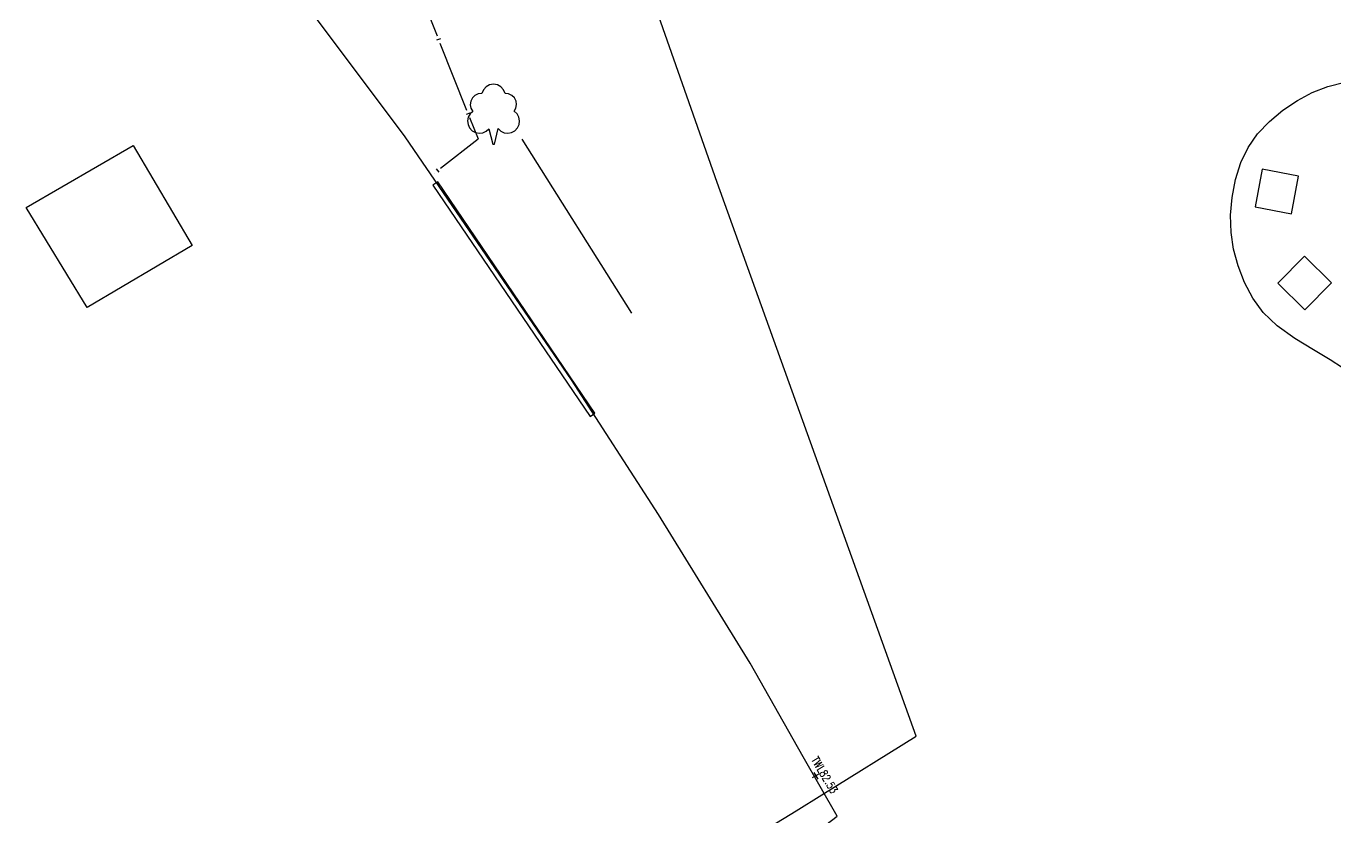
# Model space of a CAD drawing. Extents: x 427500 to 429848, y 434500 to 436505.
# Drawn here: x 427877.7 to 427943.1, y 436276.1 to 436315.7 of the extents above; entities that cross this region are included whole.
import ezdxf

# ---------------------------------------------------------------- set-up
doc = ezdxf.new("R2010")
doc.units = 0
doc.layers.get('0').update_dxf_attribs({"color": 222})
doc.layers.add('LPTIP_Ex_Base', color=8, linetype='Continuous')
doc.styles.get("Standard").update_dxf_attribs({"font": 'romans.shx'})

# ---------------------------------------------------------------- blocks, each defined once
blk = doc.blocks.new('FENCE_UP')
at = {"color": 0, "linetype": 'ByBlock', "flags": 128}
blk.add_lwpolyline([(0, 0.5), (0, -0.5)], dxfattribs=at)
blk = doc.blocks.new('SPOT')
at = {"color": 0, "linetype": 'ByBlock', "flags": 128}
for points in [[(-0.5, 0), (0.5, 0)], [(0, 0.5), (0, -0.5)]]:
    blk.add_lwpolyline(points, dxfattribs=at)

msp = doc.modelspace()

# ---------------------------------------------------------------- linework, layer by layer
at = {"layer": 'LPTIP_Ex_Base', "color": 251, "true_color": 0x636466}
for p, q in [((427912.25, 436307.85), (427908.2, 436319.35)), ((427877.7, 436306.6), (427883.05, 436309.7)), ((427883.05, 436309.7), (427886, 436304.7)), ((427922.192, 436280.148), (427912.25, 436307.85)), ((427880.75, 436301.6), (427877.7, 436306.6)), ((427886, 436304.7), (427880.75, 436301.6)), ((427917.48, 436277.22), (427922.192, 436280.148)), ((427916.2, 436276.43), (427917.48, 436277.22)), ((427907.6, 436271.2), (427916.2, 436276.43))]:
    msp.add_line(p, q, dxfattribs=at)
at = {"layer": 'LPTIP_Ex_Base', "color": 251, "true_color": 0x636466, "flags": 128}
for points in [[(427917.036984, 436275.230324), (427917.045918, 436275.237149), (427918.242035, 436276.150897), (427916.545427, 436279.122746), (427913.892477, 436283.812804), (427909.305243, 436291.240474), (427904.957356, 436297.980162), (427896.647126, 436310.131785), (427890.917816, 436317.792164), (427881.151929, 436329.706125)], [(427896.90899, 436318.521924), (427898.239428, 436315.176788)], [(427898.387255, 436314.805106), (427899.717693, 436311.45997)], [(427943.498362, 436298.577993), (427942.892334, 436298.97265), (427942.052331, 436299.469725), (427941.119061, 436300.046381), (427940.233232, 436300.679781), (427939.535552, 436301.347088), (427939.024409, 436302.063831), (427938.605996, 436302.845235), (427938.282735, 436303.668006), (427938.057043, 436304.508851), (427937.931341, 436305.344477), (427937.907355, 436306.203243), (427937.983473, 436307.100677), (427938.157104, 436307.994242), (427938.425657, 436308.841398), (427938.786543, 436309.599607), (427939.261691, 436310.276129), (427939.852828, 436310.899321), (427940.52706, 436311.458295), (427941.251491, 436311.942164), (427941.993226, 436312.340039), (427942.778458, 436312.645332), (427943.629115, 436312.865301)], [(427899.865519, 436311.088288), (427900.289, 436310.023525)], [(427898.419026, 436308.563046), (427900.289, 436310.023525)], [(427907.974424, 436301.309704), (427902.489753, 436310.011442)], [(427898.103781, 436308.316834), (427898.103781, 436308.316834)]]:
    msp.add_lwpolyline(points, dxfattribs=at)
at = {"layer": 'LPTIP_Ex_Base', "color": 251, "true_color": 0x636466}
msp.add_lwpolyline([(427900.026, 436311.397), (427899.89, 436311.269), (427899.801, 436311.106), (427899.766, 436310.923), (427899.788, 436310.739), (427899.867, 436310.57), (427899.9939999999, 436310.434), (427900.156, 436310.343), (427900.339, 436310.307), (427900.524, 436310.328), (427900.693, 436310.406), (427900.83, 436310.532), (427900.831, 436310.535), (427901.0319999999, 436309.761), (427901.112, 436309.761), (427901.293, 436310.544), (427901.293, 436310.544), (427901.429, 436310.413), (427901.599, 436310.331), (427901.785, 436310.307), (427901.97, 436310.341), (427902.136, 436310.431), (427902.264, 436310.569), (427902.344, 436310.739), (427902.367, 436310.926), (427902.33, 436311.111), (427902.238, 436311.275), (427902.099, 436311.402), (427902.187, 436311.559), (427902.219, 436311.736), (427902.194, 436311.915), (427902.112, 436312.075), (427901.9829999999, 436312.201), (427901.8199999999, 436312.279), (427901.641, 436312.3), (427901.641, 436312.3), (427901.564, 436312.484), (427901.431, 436312.631), (427901.256, 436312.727), (427901.06, 436312.761), (427900.864, 436312.727), (427900.689, 436312.631), (427900.556, 436312.484), (427900.479, 436312.3), (427900.299, 436312.278), (427900.136, 436312.2), (427900.007, 436312.073), (427899.925, 436311.911), (427899.901, 436311.731), (427899.936, 436311.554), (427900.026, 436311.397)], dxfattribs=at)
at = {"layer": 'LPTIP_Ex_Base', "color": 251, "true_color": 0x636466, "flags": 128}
for points in [[(427940.949807, 436306.282824), (427941.307987, 436308.155383), (427939.495763, 436308.502022), (427939.137584, 436306.629463)], [(427898.032995, 436307.710427), (427905.88787, 436296.133062), (427906.136133, 436296.3015), (427898.280816, 436307.879164)], [(427942.957633, 436302.826549), (427941.613537, 436304.162043), (427940.275041, 436302.814925), (427941.619136, 436301.479432)]]:
    msp.add_lwpolyline(points, close=True, dxfattribs=at)

# ---------------------------------------------------------------- block references
at = {"layer": 'LPTIP_Ex_Base', "color": 251, "true_color": 0x636466}
for name, p, xscale, yscale, zscale, rotation in [('FENCE_UP', (427898.313341, 436314.990947), 0.2, 0.2, 0.2, 291.6888599999999), ('FENCE_UP', (427899.791606, 436311.274129), 0.2, 0.2, 0.2, 291.6888599999999), ('FENCE_UP', (427898.261403, 436308.43994), 0.2, 0.2, 0.2, 37.99039599999999), ('SPOT', (427917.172192, 436278.169586), 0.4, 0.4, 0.4, 300.612549)]:
    msp.add_blockref(name, p, dxfattribs=dict(at, xscale=xscale, yscale=yscale, zscale=zscale, rotation=rotation))

# ---------------------------------------------------------------- texts
at = {"layer": 'LPTIP_Ex_Base', "color": 251, "true_color": 0x636466, "width": 0.8}
msp.add_text('TWL82.53', height=0.4, rotation=300.612549, dxfattribs=at).set_placement((427916.933058, 436278.980226))

doc.saveas('drawing.dxf')
